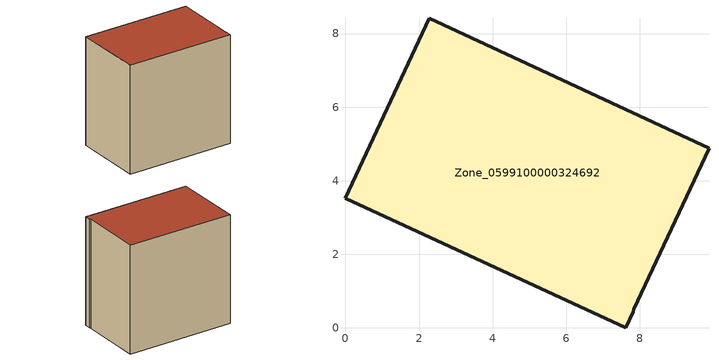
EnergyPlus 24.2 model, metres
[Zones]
Zone_0599100000324692
 floor ground (C_G): 9.88,4.89 7.83,0.51 7.82,0.43 7.62,0 0,3.52 2.27,8.42 z3.73
 wall outside (C_F): 7.83,0.51 9.88,4.89 2.27,8.42 0,3.52 7.62,0 7.82,0.43 7.83,0.51 z3.73:12.13
 roof outside (C_R): 7.82,0.43 7.83,0.51 9.88,4.89 2.27,8.42 0,3.52 7.62,0 z12.13
[BUILDING]
Pand.0599100000324692: North Axis=0; Terrain=City; Loads Convergence Tolerance Value=0.04; Temperature Convergence Tolerance Value=0.4; Solar Distribution=FullExterior; Maximum Number of Warmup Days=25; Minimum Number of Warmup Days=1
[Site:Location]
Rotterdam.The.Hague.AP_ZH_NLD Design_Conditions: Latitude=51.96; Longitude=4.45; Time Zone=1; Elevation=-4.5
[SITE:GROUNDTEMPERATURE:BUILDINGSURFACE]
18, 18, 18, 18, 18, 18, 18, 18, 18, 18, 18, 18
[MATERIAL] Thermal Absorptance=0.9; Solar Absorptance=0.7; Visible Absorptance=0.7
Name | Roughness | Thickness | Conductivity | Density | Specific Heat
G.TI.1975-1991 | MediumSmooth | 0.15 | 0.288461 | 540 | 1210
F.TI.1975-1991 | Rough | 0.3 | 0.230769 | 1920 | 840
R.TI.1975-1991 | MediumRough | 0.2 | 0.153846 | 1500 | 1000
[CONSTRUCTION]
C_G: G.TI.1975-1991
C_F: F.TI.1975-1991
C_R: R.TI.1975-1991
[ZONE]
Zone_0599100000324692: Type=1; Multiplier=1; Ceiling Height=Autocalculate; Volume=Autocalculate; Floor Area=autocalculate; Part of Total Floor Area=Yes
[ZONEINFILTRATION:DESIGNFLOWRATE]
Infil_Zone_0599100000324692: Zone or ZoneList or Space or SpaceList=Zone_0599100000324692; Schedule=AlwaysOn; Design Flow Rate Calculation Method=Flow/Area; Flow Rate per Floor Area=0.003; Constant Term Coefficient=1; Temperature Term Coefficient=0; Velocity Term Coefficient=0; Velocity Squared Term Coefficient=0
[HVACTEMPLATE:ZONE:IDEALLOADSAIRSYSTEM]
Zone_0599100000324692: Maximum Heating Supply Air Temperature=50; Minimum Cooling Supply Air Temperature=13; Maximum Heating Supply Air Humidity Ratio=0.0156; Minimum Cooling Supply Air Humidity Ratio=0.0077; Heating Limit=NoLimit; Cooling Limit=NoLimit; Dehumidification Control Type=ConstantSensibleHeatRatio; Cooling Sensible Heat Ratio=0.7; Dehumidification Setpoint=60; Humidification Control Type=None; Humidification Setpoint=30; Outdoor Air Method=None; Outdoor Air Flow Rate per Person=0.00944; Outdoor Air Flow Rate per Zone Floor Area=0; Outdoor Air Flow Rate per Zone=0; Demand Controlled Ventilation Type=None; Outdoor Air Economizer Type=NoEconomizer; Heat Recovery Type=None; Sensible Heat Recovery Effectiveness=0.7; Latent Heat Recovery Effectiveness=0.65
[ZONECONTROL:THERMOSTAT]
ThermostatControl_Zone_0599100000324692: Zone or ZoneList=Zone_0599100000324692; Control Type Schedule=DualSetpointControlType; Control 1=Thermostat_Zone_0599100000324692; Temperature Difference Between Cutout And Setpoint=0
[THERMOSTATSETPOINT:DUALSETPOINT]
Thermostat_Zone_0599100000324692: Heating Setpoint Temperature Schedule=HeatingSetpoint_Zone_0599100000324692; Cooling Setpoint Temperature Schedule=CoolingSetpoint_Zone_0599100000324692
[SCHEDULE:COMPACT]
HeatingSetpoint_Zone_0599100000324692: Through: 12/31, For: AllDays, Until: 24:00, 21
CoolingSetpoint_Zone_0599100000324692: Through: 12/31, For: AllDays, Until: 24:00, 24
DualSetpointControlType: Through: 12/31, For: AllDays, Until: 24:00, 4
AlwaysOn: Through: 12/31, For: AllDays, Until: 24:00, 1
